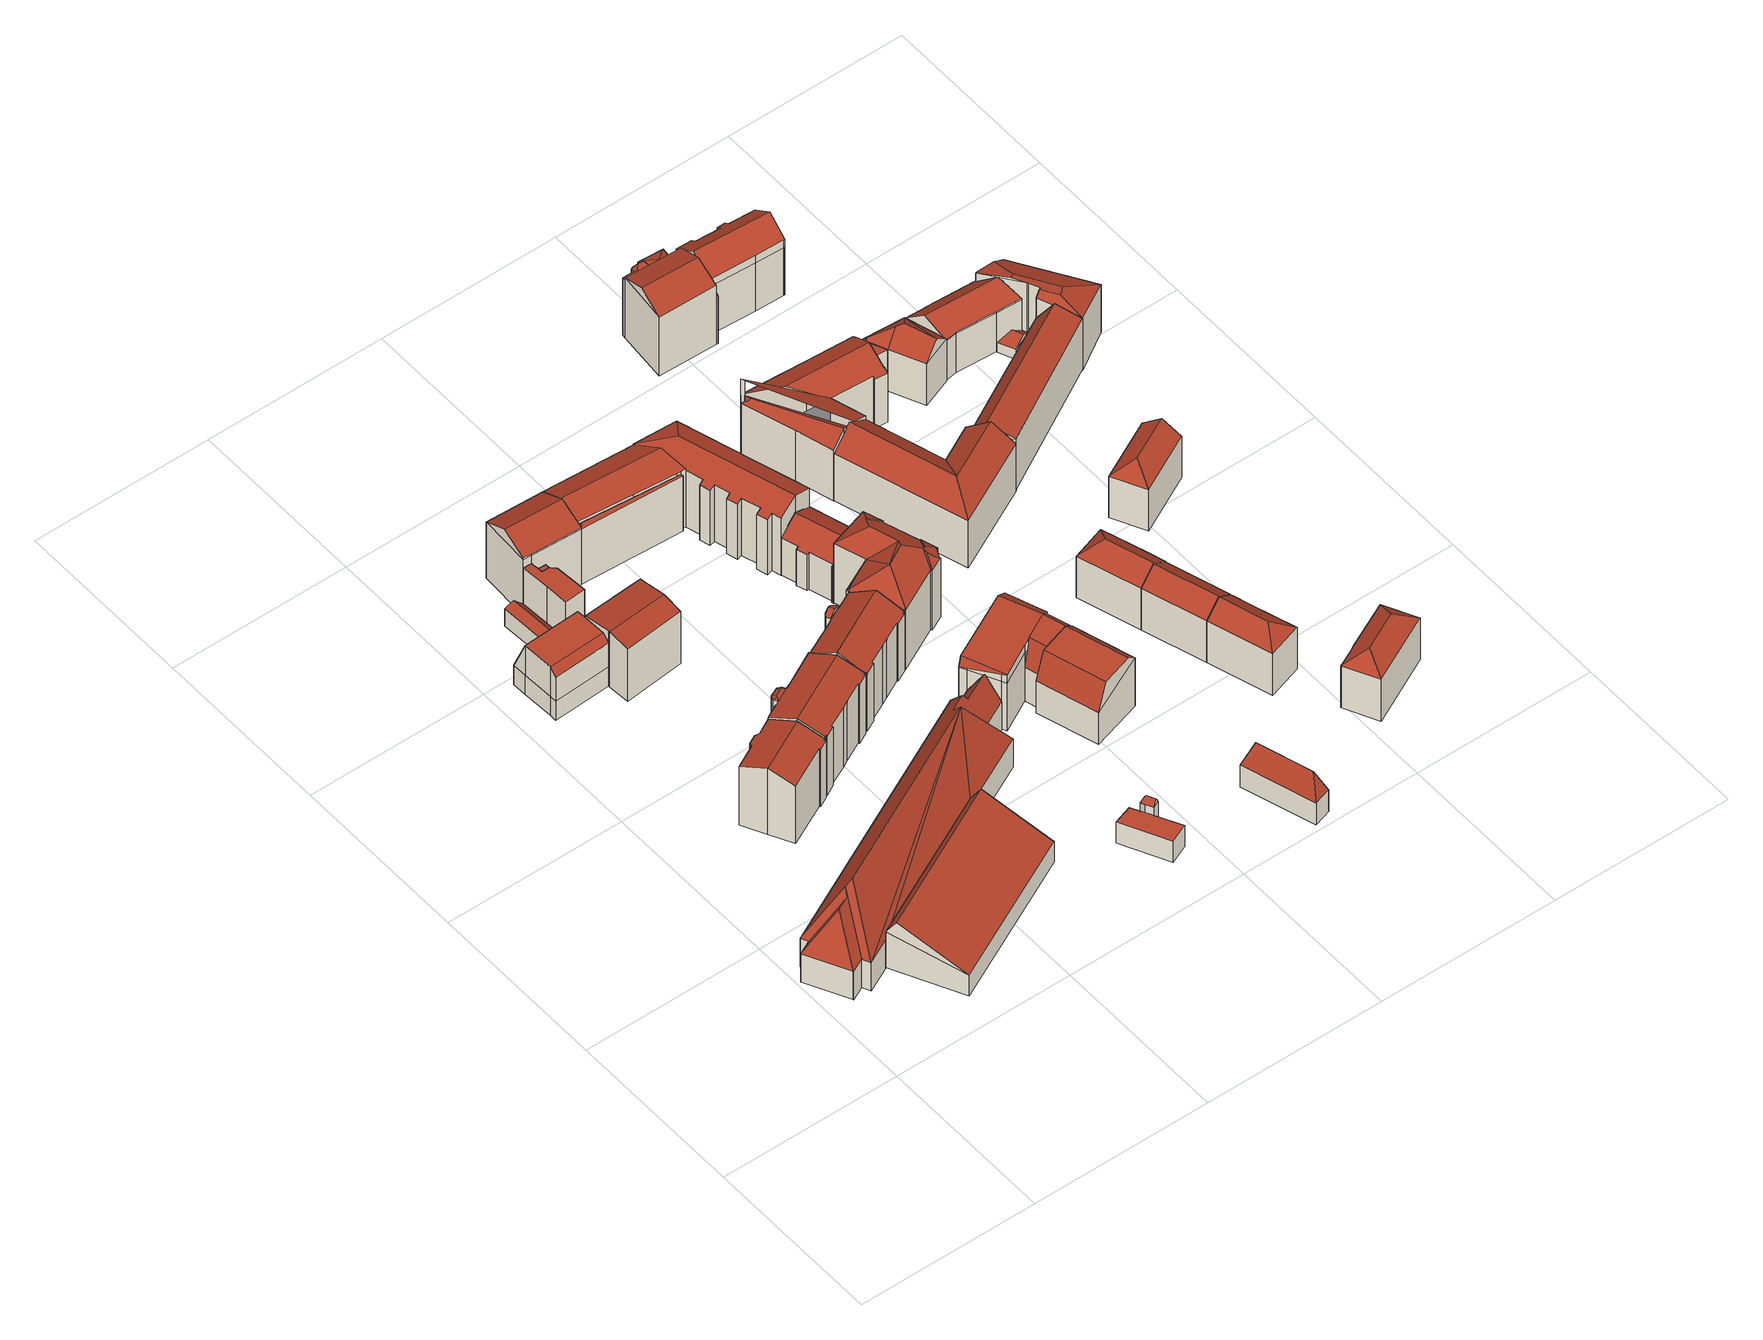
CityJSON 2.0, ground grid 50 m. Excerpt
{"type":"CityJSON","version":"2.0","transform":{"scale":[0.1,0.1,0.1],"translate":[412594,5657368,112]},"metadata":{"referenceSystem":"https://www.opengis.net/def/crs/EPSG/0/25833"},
"CityObjects":{
"building1":{"type":"Building","attributes":{"Dachtyp_tdc":"tdcGableRoof","Gemeindeschluessel":14612000,"Dachneigung":27.11,"QualitaetDacherkennung":4,"Geometrietyp2DReferenz":"3000","measuredHeight":16.04,"function":"31001_3211","roofType":"3100"},"geometry":[{"type":"Solid","lod":"2","boundaries":[[[[0,1,2,3]],[[1,4,5,2]],[[4,6,7,5]],[[6,0,3,7]],[[4,1,8]],[[0,6,9]],[[1,0,9,8]],[[6,4,8,9]],[[3,2,5,7]]]],"semantics":{"surfaces":[{"type":"WallSurface"},{"type":"RoofSurface"},{"type":"GroundSurface"}],"values":[[0,0,0,0,0,0,1,1,2]]}}]},
"building2":{"type":"Building","attributes":{"Dachtyp_tdc":"tdcGableRoof","Gemeindeschluessel":14612000,"Dachneigung":19.01,"QualitaetDacherkennung":84,"Geometrietyp2DReferenz":"3000","measuredHeight":21.85,"function":"31001_9998","roofType":"3100"},"geometry":[{"type":"Solid","lod":"2","boundaries":[[[[10,11,12,13]],[[11,14,15,12]],[[14,16,17,15]],[[16,18,19,17]],[[18,20,21,19]],[[20,22,23,21]],[[22,24,25,23]],[[24,26,27,25]],[[26,28,29,27]],[[28,30,31,29]],[[30,32,33,31]],[[32,34,35,33]],[[34,36,37,35]],[[36,10,13,37]],[[32,30,28,26,24,22,20,18]],[[18,16,14,11,10,36,34,32]],[[13,12,15,17,19,21,23,25,27,29,31,33,35,37]]]],"semantics":{"surfaces":[{"type":"WallSurface"},{"type":"RoofSurface"},{"type":"GroundSurface"}],"values":[[0,0,0,0,0,0,0,0,0,0,0,0,0,0,1,1,2]]}}]},
"building3":{"type":"Building","attributes":{"name":"Berufliches Schulzentrum Prof. Dr. Zeigner","Dachtyp_tdc":"tdcFreeFormRoof","Gemeindeschluessel":14612000,"Dachneigung":60.02,"QualitaetDacherkennung":3,"Geometrietyp2DReferenz":"3000","measuredHeight":24.69,"function":"31001_3021","roofType":"5000"},"geometry":[{"type":"Solid","lod":"2","boundaries":[[[[38,39,40,41]],[[39,42,43,40]],[[42,44,45,43]],[[44,46,47,45]],[[46,48,49,47]],[[48,50,51,49]],[[50,52,53,51]],[[52,54,55,53]],[[54,56,57,55]],[[56,58,59,57]],[[58,60,61,59]],[[60,62,63,61]],[[62,64,65,63]],[[64,66,67,65]],[[66,38,41,67]],[[68,69,64,62]],[[70,71,72,73,68,62,60]],[[74,70,60,58]],[[75,74,58,56]],[[76,75,56,54]],[[76,54,52]],[[70,74,75,76,52,50]],[[71,70,50,48]],[[48,72,71]],[[46,72,48]],[[44,72,46]],[[72,44,42]],[[73,72,42,39]],[[77,69,68,73,39,38]],[[69,77,66,64]],[[66,77,38]],[[41,40,43,45,47,49,51,53,55,57,59,61,63,65,67]]]],"semantics":{"surfaces":[{"type":"WallSurface"},{"type":"RoofSurface"},{"type":"GroundSurface"}],"values":[[0,0,0,0,0,0,0,0,0,0,0,0,0,0,0,1,1,1,1,1,1,1,1,1,1,1,1,1,1,1,0,2]]}}]},
"building4":{"type":"Building","attributes":{"Dachtyp_tdc":"tdcFreeFormRoof","Gemeindeschluessel":14612000,"Dachneigung":68.29,"QualitaetDacherkennung":57,"Geometrietyp2DReferenz":"3000","measuredHeight":16.29,"function":"31001_9998","roofType":"5000"},"geometry":[{"type":"Solid","lod":"2","boundaries":[[[[78,79,80,81]],[[79,82,83,80]],[[82,84,85,83]],[[84,86,87,85]],[[86,88,89,87]],[[88,90,91,89]],[[90,92,93,91]],[[92,94,95,93]],[[94,96,97,95]],[[96,78,81,97]],[[98,99,100,101]],[[102,88,86,103,104]],[[100,105,102,104,101]],[[90,88,102]],[[79,78,98,101]],[[84,82,104,103]],[[82,79,101,104]],[[84,103,86]],[[92,90,102,105]],[[96,94,100,99]],[[94,92,105,100]],[[78,96,99,98]],[[81,80,83,85,87,89,91,93,95,97]]]],"semantics":{"surfaces":[{"type":"WallSurface"},{"type":"RoofSurface"},{"type":"GroundSurface"}],"values":[[0,0,0,0,0,0,0,0,0,0,1,1,1,0,0,0,0,0,0,0,0,0,2]]}}]},
"building5":{"type":"Building","attributes":{"Dachtyp_tdc":"tdcFreeFormRoof","Gemeindeschluessel":14612000,"Dachneigung":47.39,"QualitaetDacherkennung":13,"Geometrietyp2DReferenz":"3000","measuredHeight":6.85,"function":"31001_9998","roofType":"5000"},"geometry":[{"type":"Solid","lod":"2","boundaries":[[[[106,107,108,109]],[[107,110,111,108]],[[110,112,89,111]],[[112,113,87,89]],[[113,106,109,87]],[[113,114,115,106]],[[112,110,107,115,114]],[[107,106,115]],[[113,112,114]],[[109,108,111,89,87]]]],"semantics":{"surfaces":[{"type":"WallSurface"},{"type":"RoofSurface"},{"type":"GroundSurface"}],"values":[[0,0,0,0,0,1,1,0,0,2]]}}]},
"building6":{"type":"Building","attributes":{"Dachtyp_tdc":"tdcPolyFlatRoof","Gemeindeschluessel":14612000,"Dachneigung":0,"QualitaetDacherkennung":60,"Geometrietyp2DReferenz":"3000","measuredHeight":15.99,"function":"31001_9998","roofType":"1000"},"geometry":[{"type":"Solid","lod":"2","boundaries":[[[[116,117,118,119]],[[117,120,121,118]],[[120,122,123,121]],[[122,124,125,123]],[[124,126,127,125]],[[126,128,129,127]],[[128,130,131,129]],[[130,132,133,131]],[[132,134,135,133]],[[134,116,119,135]],[[134,132,130,128,126,124,122,120,117,116]],[[119,118,121,123,125,127,129,131,133,135]]]],"semantics":{"surfaces":[{"type":"WallSurface"},{"type":"RoofSurface"},{"type":"GroundSurface"}],"values":[[0,0,0,0,0,0,0,0,0,0,1,2]]}}]},
"building7":{"type":"Building","attributes":{"Dachtyp_tdc":"tdcGableRoof","Gemeindeschluessel":14612000,"Dachneigung":10.41,"QualitaetDacherkennung":64,"Geometrietyp2DReferenz":"3000","measuredHeight":18.32,"function":"31001_9998","roofType":"3100"},"geometry":[{"type":"Solid","lod":"2","boundaries":[[[[136,137,138,139]],[[137,140,141,138]],[[140,142,143,141]],[[142,144,145,143]],[[144,146,97,145]],[[146,147,93,97]],[[147,136,139,93]],[[144,142,140,137]],[[137,136,147,146,144]],[[139,138,141,143,145,97,93]]]],"semantics":{"surfaces":[{"type":"WallSurface"},{"type":"RoofSurface"},{"type":"GroundSurface"}],"values":[[0,0,0,0,0,0,0,1,1,2]]}}]},
"building8":{"type":"Building","attributes":{"Gemeindeschluessel":14612000,"Geometrietyp2DReferenz":"3000","function":"31001_9998","roofType":"9999"},"children":["building8-1","building8-2"]},
"building8-1":{"type":"BuildingPart","attributes":{"Dachtyp_tdc":"tdcGableRoof","Dachneigung":22.39,"QualitaetDacherkennung":63,"Geometrietyp2DReferenz":"3000","measuredHeight":22.45,"roofType":"3100"},"parents":["building8"],"geometry":[{"type":"MultiSurface","lod":"2","boundaries":[[[148,149,150,151]],[[149,152,153,150]],[[152,154,155,153]],[[154,156,157,155]],[[156,158,159,157]],[[158,160,161,159]],[[160,162,163,161]],[[162,164,165,163]],[[164,166,167,165]],[[166,168,169,167]],[[168,170,171,169]],[[170,172,173,171]],[[172,174,175,173]],[[174,176,177,175]],[[176,178,179,177]],[[178,180,181,179]],[[180,182,183,181]],[[182,184,185,183]],[[184,186,187,188,185]],[[182,180,178,176,174,172,170,168,166,164,162,160,158,156]],[[156,154,152,149,148,189,186,184,182]],[[190,191,150,153,155,157,159,161,163,165,167,169,171,173,175,177,179,181,183,185,188]]],"semantics":{"surfaces":[{"type":"WallSurface"},{"type":"RoofSurface"},{"type":"GroundSurface"}],"values":[0,0,0,0,0,0,0,0,0,0,0,0,0,0,0,0,0,0,0,1,1,2]}}]},
"building8-2":{"type":"BuildingPart","attributes":{"Dachtyp_tdc":"tdcFreeFormRoof","Dachneigung":18.65,"QualitaetDacherkennung":32,"Geometrietyp2DReferenz":"3000","measuredHeight":20.18,"roofType":"5000"},"parents":["building8"],"geometry":[{"type":"MultiSurface","lod":"2","boundaries":[[[187,192,193,188]],[[192,194,195,193]],[[194,196,197,195]],[[196,198,199,197]],[[198,200,201,199]],[[200,151,150,201]],[[151,200,202]],[[200,198,203,202]],[[198,196,204,203]],[[196,194,205,204]],[[194,192,187,206,207,205]],[[207,151,202,203,204,205]],[[188,193,195,197,199,201,150,191,190]]],"semantics":{"surfaces":[{"type":"WallSurface"},{"type":"RoofSurface"},{"type":"GroundSurface"}],"values":[0,0,0,0,0,0,1,1,1,1,1,1,2]}}]},
"building9":{"type":"Building","attributes":{"Dachtyp_tdc":"tdcPolyFlatRoof","Gemeindeschluessel":14612000,"Dachneigung":0,"QualitaetDacherkennung":38,"Geometrietyp2DReferenz":"3000","measuredHeight":15.76,"function":"31001_9998","roofType":"1000"},"geometry":[{"type":"Solid","lod":"2","boundaries":[[[[208,209,210,211]],[[209,212,213,210]],[[212,214,215,213]],[[214,216,217,215]],[[216,208,211,217]],[[216,214,212,209,208]],[[211,210,213,215,217]]]],"semantics":{"surfaces":[{"type":"WallSurface"},{"type":"RoofSurface"},{"type":"GroundSurface"}],"values":[[0,0,0,0,0,1,2]]}}]},
"building10":{"type":"Building","attributes":{"Dachtyp_tdc":"tdcFreeFormRoof","Gemeindeschluessel":14612000,"Dachneigung":28.47,"QualitaetDacherkennung":63,"Geometrietyp2DReferenz":"3000","measuredHeight":22.41,"function":"31001_9998","roofType":"5000"},"geometry":[{"type":"Solid","lod":"2","boundaries":[[[[218,219,220,221]],[[219,222,223,220]],[[222,224,225,223]],[[224,226,227,225]],[[226,228,229,227]],[[228,230,231,229]],[[230,232,233,231]],[[232,218,221,233]],[[224,234,235,228,226]],[[236,237,238,235,234,239,240]],[[218,236,240,219]],[[222,239,234,224]],[[230,238,237,232]],[[228,235,238,230]],[[232,237,236,218]],[[221,220,223,225,227,229,231,233]],[[219,240,239,222]]]],"semantics":{"surfaces":[{"type":"WallSurface"},{"type":"RoofSurface"},{"type":"GroundSurface"}],"values":[[0,0,0,0,0,0,0,0,1,1,0,0,0,0,0,2,0]]}}]},
"building11":{"type":"Building","attributes":{"Gemeindeschluessel":14612000,"Geometrietyp2DReferenz":"3000","function":"31001_9998","roofType":"9999"},"children":["building11-1","building11-2"]},
"building11-1":{"type":"BuildingPart","attributes":{"Dachtyp_tdc":"tdcFreeFormRoof","Dachneigung":61.72,"QualitaetDacherkennung":9,"Geometrietyp2DReferenz":"3000","measuredHeight":11.62,"roofType":"5000"},"parents":["building11"],"geometry":[{"type":"MultiSurface","lod":"2","boundaries":[[[241,242,243,244,245]],[[242,246,247,243]],[[246,248,249,250,247]],[[251,248,246]],[[252,251,246,242]],[[252,242,241]],[[251,252,241,248]],[[244,243,247,250]]],"semantics":{"surfaces":[{"type":"WallSurface"},{"type":"RoofSurface"},{"type":"GroundSurface"}],"values":[0,0,0,0,1,1,1,2]}}]},
"building11-2":{"type":"BuildingPart","attributes":{"Dachtyp_tdc":"tdcPolyFlatRoof","Dachneigung":0,"QualitaetDacherkennung":73,"Geometrietyp2DReferenz":"3000","measuredHeight":7,"roofType":"1000"},"parents":["building11"],"geometry":[{"type":"MultiSurface","lod":"2","boundaries":[[[249,253,254,250]],[[253,255,256,254]],[[255,257,258,256]],[[257,259,260,258]],[[259,245,244,260]],[[245,259,257,255,253,249]],[[250,254,256,258,260,244]]],"semantics":{"surfaces":[{"type":"WallSurface"},{"type":"RoofSurface"},{"type":"GroundSurface"}],"values":[0,0,0,0,0,1,2]}}]},
"building12":{"type":"Building","attributes":{"Gemeindeschluessel":14612000,"Geometrietyp2DReferenz":"3000","function":"31001_9998","roofType":"9999"},"children":["building12-1","building12-2"]},
"building12-1":{"type":"BuildingPart","attributes":{"Dachtyp_tdc":"tdcGableRoof","Dachneigung":29.93,"QualitaetDacherkennung":73,"Geometrietyp2DReferenz":"3000","measuredHeight":23.21,"roofType":"3100"},"parents":["building12"],"geometry":[{"type":"MultiSurface","lod":"2","boundaries":[[[261,262,263,264]],[[262,265,266,263]],[[265,267,268,266]],[[267,269,270,268]],[[269,271,272,270]],[[271,273,274,272]],[[273,275,276,274]],[[275,277,278,276]],[[277,279,280,278]],[[279,281,282,280]],[[281,283,284,282]],[[283,285,286,284]],[[285,287,288,286]],[[289,290,291,292]],[[290,293,294,291]],[[293,295,296,294]],[[295,297,298,296]],[[297,299,300,298]],[[299,261,264,300]],[[295,293,290,289,287,285,283,281]],[[281,279,277,275,273,271,269,267,265,262,261,299,297,295]],[[264,263,266,268,270,272,274,276,278,280,282,284,286,288,292,291,294,296,298,300]]],"semantics":{"surfaces":[{"type":"WallSurface"},{"type":"RoofSurface"},{"type":"GroundSurface"}],"values":[0,0,0,0,0,0,0,0,0,0,0,0,0,0,0,0,0,0,0,1,1,2]}}]},
"building12-2":{"type":"BuildingPart","attributes":{"Dachtyp_tdc":"tdcFreeFormRoof","Dachneigung":23.38,"QualitaetDacherkennung":21,"Geometrietyp2DReferenz":"3000","measuredHeight":20.61,"roofType":"5000"},"parents":["building12"],"geometry":[{"type":"MultiSurface","lod":"2","boundaries":[[[301,302,303,288,287]],[[302,304,305,303]],[[304,306,307,305]],[[306,308,309,307]],[[308,310,289,292,309]],[[301,311,312,304,302]],[[310,308,306,312,311]],[[306,304,312]],[[301,310,311]],[[288,303,305,307,309,292]]],"semantics":{"surfaces":[{"type":"WallSurface"},{"type":"RoofSurface"},{"type":"GroundSurface"}],"values":[0,0,0,0,0,1,1,0,0,2]}}]},
"building13":{"type":"Building","attributes":{"Gemeindeschluessel":14612000,"Geometrietyp2DReferenz":"3000","function":"31001_9998","roofType":"9999"},"children":["building13-1","building13-2","building13-3"]},
"building13-1":{"type":"BuildingPart","attributes":{"Dachtyp_tdc":"tdcFreeFormRoof","Dachneigung":57.38,"QualitaetDacherkennung":17,"Geometrietyp2DReferenz":"3000","measuredHeight":19.48,"roofType":"5000"},"parents":["building13"],"geometry":[{"type":"MultiSurface","lod":"2","boundaries":[[[313,314,315,316]],[[317,318,319,320]],[[318,313,316,319]],[[314,313,321]],[[313,318,322,321]],[[318,317,322]],[[317,314,321,322]],[[316,315,320,319]]],"semantics":{"surfaces":[{"type":"WallSurface"},{"type":"RoofSurface"},{"type":"GroundSurface"}],"values":[0,0,0,1,1,1,1,2]}}]},
"building13-2":{"type":"BuildingPart","attributes":{"Dachtyp_tdc":"tdcGableRoof","Dachneigung":26.88,"QualitaetDacherkennung":73,"Geometrietyp2DReferenz":"3000","measuredHeight":22.1,"roofType":"3100"},"parents":["building13"],"geometry":[{"type":"MultiSurface","lod":"2","boundaries":[[[323,324,317,320,325,326]],[[327,328,329,315,314]],[[328,330,331,329]],[[330,332,333,331]],[[332,334,335,333]],[[330,328,327,324,323,336]],[[336,337,334,332,330]],[[338,325,320,315,329,331,333,335]]],"semantics":{"surfaces":[{"type":"WallSurface"},{"type":"RoofSurface"},{"type":"GroundSurface"}],"values":[0,0,0,0,0,1,1,2]}}]},
"building13-3":{"type":"BuildingPart","attributes":{"Dachtyp_tdc":"tdcHipAndGableRoof","Dachneigung":24.67,"QualitaetDacherkennung":69,"Geometrietyp2DReferenz":"3000","measuredHeight":21.46,"roofType":"5000"},"parents":["building13"],"geometry":[{"type":"MultiSurface","lod":"2","boundaries":[[[339,340,341,342]],[[340,343,344,341]],[[343,345,346,344]],[[345,347,348,346]],[[347,349,350,348]],[[349,351,352,350]],[[351,353,354,352]],[[353,355,356,354]],[[355,357,358,356]],[[357,359,360,358]],[[359,361,362,360]],[[361,363,364,362]],[[363,326,325,364]],[[365,366,367,335,334]],[[366,368,369,367]],[[368,370,371,369]],[[370,339,342,371]],[[366,365,372]],[[365,337,373,326,363,361,359,357,355,353,351,349,347,345,343,340,339,370,372]],[[370,368,366,372]],[[342,341,344,346,348,350,352,354,356,358,360,362,364,325,338,335,367,369,371]]],"semantics":{"surfaces":[{"type":"WallSurface"},{"type":"RoofSurface"},{"type":"GroundSurface"}],"values":[0,0,0,0,0,0,0,0,0,0,0,0,0,0,0,0,0,1,1,1,2]}}]},
"building14":{"type":"Building","attributes":{"Gemeindeschluessel":14612000,"Geometrietyp2DReferenz":"3000","function":"31001_9998","roofType":"9999"},"children":["building14-1","building14-2"]},
"building14-1":{"type":"BuildingPart","attributes":{"Dachtyp_tdc":"tdcCutGableRoof","Dachneigung":0.144,"QualitaetDacherkennung":48,"Geometrietyp2DReferenz":"3000","measuredHeight":18.37,"roofType":"9999"},"parents":["building14"],"geometry":[{"type":"MultiSurface","lod":"2","boundaries":[[[374,375,376,377,378]],[[375,379,380,376]],[[379,381,382,380]],[[375,374,383,384]],[[379,375,384,385]],[[381,379,385,386,387]],[[385,384,383,388,386]],[[377,376,380,382]]],"semantics":{"surfaces":[{"type":"WallSurface"},{"type":"RoofSurface"},{"type":"GroundSurface"}],"values":[0,0,0,1,0,1,1,2]}}]},
"building14-2":{"type":"BuildingPart","attributes":{"Dachtyp_tdc":"tdcCutGableRoof","Dachneigung":0.232,"QualitaetDacherkennung":47,"Geometrietyp2DReferenz":"3000","measuredHeight":18.45,"roofType":"9999"},"parents":["building14"],"geometry":[{"type":"MultiSurface","lod":"2","boundaries":[[[389,390,391,382,381]],[[390,392,393,391]],[[392,394,395,393]],[[396,388,383,397,398,399,400]],[[389,396,400,401,390]],[[390,401,402,392]],[[392,402,403,394]],[[394,403,404]],[[405,406,374,378]],[[404,399,398,405]],[[377,382,391,393,395,407,408]],[[394,404,407,395]],[[404,405,408,407]],[[405,378,377,408]],[[405,398,397,406]],[[400,399,404,403,402,401]]],"semantics":{"surfaces":[{"type":"WallSurface"},{"type":"RoofSurface"},{"type":"GroundSurface"}],"values":[0,0,0,1,0,0,0,0,0,0,2,0,0,0,1,1]}}]},
"building15":{"type":"Building","attributes":{"Dachtyp_tdc":"tdcFreeFormRoof","Gemeindeschluessel":14612000,"Dachneigung":34.06,"QualitaetDacherkennung":14,"Geometrietyp2DReferenz":"3000","measuredHeight":24.51,"function":"31001_9998","roofType":"5000"},"geometry":[{"type":"Solid","lod":"2","boundaries":[[[[409,410,411,412]],[[410,413,414,411]],[[413,415,416,414]],[[415,417,418,416]],[[417,419,420,418]],[[419,421,422,420]],[[421,423,424,422]],[[423,425,426,424]],[[425,427,428,426]],[[427,429,430,428]],[[429,431,432,430]],[[431,433,434,432]],[[433,435,436,434]],[[435,437,298,436]],[[437,438,294,298]],[[438,439,440,294]],[[439,441,442,440]],[[441,409,412,442]],[[443,444,445]],[[409,444,443]],[[409,446,444]],[[441,446,409]],[[446,441,439]],[[446,439,438]],[[447,444,446,438,437]],[[447,437,435]],[[448,449,445,444,447,435,433]],[[450,448,433,431]],[[451,450,431,429]],[[451,429,427]],[[452,453,454,449,448,450,451,427,425]],[[452,425,423]],[[453,452,423,421]],[[454,453,421,419]],[[455,456,443,445,449,454,419,417]],[[457,455,417,415]],[[457,415,413]],[[456,455,457,413,410]],[[443,456,410,409]],[[412,411,414,416,418,420,422,424,426,428,430,432,434,436,298,294,440,442]]]],"semantics":{"surfaces":[{"type":"WallSurface"},{"type":"RoofSurface"},{"type":"GroundSurface"}],"values":[[0,0,0,0,0,0,0,0,0,0,0,0,0,0,0,0,0,0,1,1,1,1,1,1,1,1,1,1,1,1,1,1,1,1,1,1,1,1,1,2]]}}]},
"building16":{"type":"Building","attributes":{"Dachtyp_tdc":"tdcCutGableRoof","Gemeindeschluessel":14612000,"Dachneigung":0.566,"QualitaetDacherkennung":51,"Geometrietyp2DReferenz":"3000","measuredHeight":18.37,"function":"31001_9998","roofType":"9999"},"geometry":[{"type":"Solid","lod":"2","boundaries":[[[[458,459,460,461]],[[459,462,463,460]],[[462,464,465,463]],[[464,458,461,465]],[[459,458,466,467]],[[462,459,467,468]],[[464,462,468,469]],[[458,464,469,466]],[[468,467,466,469]],[[461,460,463,465]]]],"semantics":{"surfaces":[{"type":"WallSurface"},{"type":"RoofSurface"},{"type":"GroundSurface"}],"values":[[0,0,0,0,1,0,1,0,1,2]]}}]},
"building17":{"type":"Building","attributes":{"Dachtyp_tdc":"tdcGableRoof","Gemeindeschluessel":14612000,"Dachneigung":31.63,"QualitaetDacherkennung":54,"Geometrietyp2DReferenz":"3000","measuredHeight":15.77,"function":"31001_9998","roofType":"3100"},"geometry":[{"type":"Solid","lod":"2","boundaries":[[[[470,471,472,473]],[[471,474,475,472]],[[474,476,477,475]],[[476,478,479,477]],[[478,480,481,479]],[[480,482,483,481]],[[482,484,483]],[[484,485,486,483]],[[485,487,488,486]],[[487,489,490,488]],[[489,491,492,490]],[[491,493,494,492]],[[493,495,496,494]],[[495,470,473,496]],[[491,489,487,485]],[[485,484,482,480,478,476,474,471,470,495,493,491]],[[473,472,475,477,479,481,483,486,488,490,492,494,496]]]],"semantics":{"surfaces":[{"type":"WallSurface"},{"type":"RoofSurface"},{"type":"GroundSurface"}],"values":[[0,0,0,0,0,0,0,0,0,0,0,0,0,0,1,1,2]]}}]},
"building18":{"type":"Building","attributes":{"Dachtyp_tdc":"tdcFreeFormRoof","Gemeindeschluessel":14612000,"Dachneigung":69.85,"QualitaetDacherkennung":6,"Geometrietyp2DReferenz":"3000","measuredHeight":14.12,"function":"31001_2463","roofType":"5000"},"geometry":[{"type":"Solid","lod":"2","boundaries":[[[[497,498,499,500]],[[498,501,502,499]],[[501,503,504,502]],[[503,497,500,504]],[[505,506,503,501]],[[505,501,498]],[[506,505,498,497]],[[506,497,503]],[[500,499,502,504]]]],"semantics":{"surfaces":[{"type":"WallSurface"},{"type":"RoofSurface"},{"type":"GroundSurface"}],"values":[[0,0,0,0,1,1,1,1,2]]}}]},
"building19":{"type":"Building","attributes":{"Dachtyp_tdc":"tdcHipAndGableRoof","Gemeindeschluessel":14612000,"Dachneigung":37.8,"QualitaetDacherkennung":72,"Geometrietyp2DReferenz":"3000","measuredHeight":17.63,"function":"31001_9998","roofType":"5000"},"geometry":[{"type":"Solid","lod":"2","boundaries":[[[[507,508,509,510]],[[508,511,512,509]],[[511,513,514,512]],[[513,515,516,514]],[[515,517,518,516]],[[517,507,510,518]],[[513,511,519]],[[511,508,507,519]],[[507,517,515,513,519]],[[510,509,512,514,516,518]]]],"semantics":{"surfaces":[{"type":"WallSurface"},{"type":"RoofSurface"},{"type":"GroundSurface"}],"values":[[0,0,0,0,0,0,1,1,1,2]]}}]},
"building20":{"type":"Building","attributes":{"Dachtyp_tdc":"tdcFreeFormRoof","Gemeindeschluessel":14612000,"Dachneigung":37.3,"QualitaetDacherkennung":81,"Geometrietyp2DReferenz":"3000","measuredHeight":17.62,"function":"31001_9998","roofType":"5000"},"geometry":[{"type":"Solid","lod":"2","boundaries":[[[[520,521,509,522]],[[521,523,518,509]],[[523,524,525,518]],[[524,526,527,525]],[[526,528,529,527]],[[528,530,531,529]],[[530,520,522,531]],[[520,532,533,521]],[[532,530,528,526,524,523,533]],[[520,530,532]],[[523,521,533]],[[522,509,518,525,527,529,531]]]],"semantics":{"surfaces":[{"type":"WallSurface"},{"type":"RoofSurface"},{"type":"GroundSurface"}],"values":[[0,0,0,0,0,0,0,1,1,0,0,2]]}}]},
"building21":{"type":"Building","attributes":{"Dachtyp_tdc":"tdcHipAndGableRoof","Gemeindeschluessel":14612000,"Dachneigung":37.69,"QualitaetDacherkennung":84,"Geometrietyp2DReferenz":"3000","measuredHeight":17.61,"function":"31001_9998","roofType":"5000"},"geometry":[{"type":"Solid","lod":"2","boundaries":[[[[534,535,536,531]],[[535,537,538,536]],[[537,539,540,538]],[[539,541,542,540]],[[541,520,522,542]],[[520,543,544,522]],[[543,534,531,544]],[[541,539,545]],[[539,537,535,534,543,545]],[[543,520,541,545]],[[531,536,538,540,542,522,544]]]],"semantics":{"surfaces":[{"type":"WallSurface"},{"type":"RoofSurface"},{"type":"GroundSurface"}],"values":[[0,0,0,0,0,0,0,1,1,1,2]]}}]},
"building22":{"type":"Building","attributes":{"Dachtyp_tdc":"tdcFreeFormRoof","Gemeindeschluessel":14612000,"Dachneigung":36.73,"QualitaetDacherkennung":12,"Geometrietyp2DReferenz":"3000","measuredHeight":20.33,"function":"31001_9998","roofType":"5000"},"geometry":[{"type":"Solid","lod":"2","boundaries":[[[[546,547,548,549]],[[547,550,551,548]],[[550,552,553,551]],[[552,554,555,553]],[[554,556,557,555]],[[556,546,549,557]],[[558,559,556,554]],[[560,561,558,554,552]],[[560,552,550]],[[561,560,550,547]],[[559,558,561,547,546]],[[559,546,556]],[[549,548,551,553,555,557]]]],"semantics":{"surfaces":[{"type":"WallSurface"},{"type":"RoofSurface"},{"type":"GroundSurface"}],"values":[[0,0,0,0,0,0,1,1,0,1,1,0,2]]}}]},
"building23":{"type":"Building","attributes":{"Gemeindeschluessel":14612000,"Geometrietyp2DReferenz":"3000","function":"31001_9998","roofType":"9999"},"children":["building23-1","building23-2","building23-3","building23-4"]},
"building23-1":{"type":"BuildingPart","attributes":{"Dachtyp_tdc":"tdcFreeFormRoof","Dachneigung":42.04,"QualitaetDacherkennung":8,"Geometrietyp2DReferenz":"3000","measuredHeight":18.16,"roofType":"5000"},"parents":["building23"],"geometry":[{"type":"MultiSurface","lod":"2","boundaries":[[[562,563,564,565]],[[563,566,567,564]],[[568,569,570,571]],[[569,572,573,570]],[[566,563,574,575]],[[563,562,574]],[[562,576,572,569,575,574]],[[569,568,566,575]],[[573,577,565,564,567,571,570]],[[572,576,577,573]],[[576,562,565,577]]],"semantics":{"surfaces":[{"type":"WallSurface"},{"type":"RoofSurface"},{"type":"GroundSurface"}],"values":[0,0,0,0,1,1,1,1,2,0,0]}}]},
"building23-2":{"type":"BuildingPart","attributes":{"Dachtyp_tdc":"tdcPolyFlatRoof","Dachneigung":25.9,"QualitaetDacherkennung":63,"Geometrietyp2DReferenz":"3000","measuredHeight":21.92,"roofType":"2100"},"parents":["building23"],"geometry":[{"type":"MultiSurface","lod":"2","boundaries":[[[578,579,568,571,580]],[[581,582,583,584,567,566]],[[585,578,580,586,587]],[[585,588,589,590,582,581,579,578]],[[580,571,567,584,591,586]]],"semantics":{"surfaces":[{"type":"WallSurface"},{"type":"RoofSurface"},{"type":"GroundSurface"}],"values":[0,0,0,1,2]}}]},
"building23-3":{"type":"BuildingPart","attributes":{"Dachtyp_tdc":"tdcGableRoof","Dachneigung":28.87,"QualitaetDacherkennung":70,"Geometrietyp2DReferenz":"3000","measuredHeight":20.09,"roofType":"3100"},"parents":["building23"],"geometry":[{"type":"MultiSurface","lod":"2","boundaries":[[[592,593,594,595]],[[593,596,597,598,594]],[[599,600,601]],[[599,602,603,600]],[[602,604,605,603]],[[604,606,607,605]],[[606,608,609,607]],[[608,610,611,609]],[[610,612,613,611]],[[612,587,586,613]],[[583,614,615,584]],[[614,592,595,615]],[[616,588,587,612,610,608,606,604,602]],[[602,599,596,593,592,614,583,590,616]],[[595,594,598,600,603,605,607,609,611,613,586,591,584,615]]],"semantics":{"surfaces":[{"type":"WallSurface"},{"type":"RoofSurface"},{"type":"GroundSurface"}],"values":[0,0,0,0,0,0,0,0,0,0,0,0,1,1,2]}}]},
"building23-4":{"type":"BuildingPart","attributes":{"Dachtyp_tdc":"tdcPolyFlatRoof","Dachneigung":0,"QualitaetDacherkennung":38,"Geometrietyp2DReferenz":"3000","measuredHeight":13.91,"roofType":"1000"},"parents":["building23"],"geometry":[{"type":"MultiSurface","lod":"2","boundaries":[[[617,618,619,620]],[[618,621,622,619]],[[621,623,624,622]],[[623,601,600,624]],[[597,617,620,598]],[[597,601,623,621,618,617]],[[620,619,622,624,600,598]]],"semantics":{"surfaces":[{"type":"WallSurface"},{"type":"RoofSurface"},{"type":"GroundSurface"}],"values":[0,0,0,0,0,1,2]}}]},
"building24":{"type":"Building","attributes":{"Gemeindeschluessel":14612000,"Geometrietyp2DReferenz":"3000","function":"31001_9998","roofType":"9999"},"children":["building24-1","building24-2","building24-3"]},
"building24-1":{"type":"BuildingPart","attributes":{"Dachtyp_tdc":"tdcGableRoof","Dachneigung":22.69,"QualitaetDacherkennung":75,"Geometrietyp2DReferenz":"3000","measuredHeight":22.61,"roofType":"3100"},"parents":["building24"],"geometry":[{"type":"MultiSurface","lod":"2","boundaries":[[[625,626,627,628]],[[626,629,630,631,627]],[[632,625,628,633,634]],[[629,626,635]],[[625,632,636]],[[626,625,636,635]],[[632,629,635,636]],[[628,627,631,637,638,633]]],"semantics":{"surfaces":[{"type":"WallSurface"},{"type":"RoofSurface"},{"type":"GroundSurface"}],"values":[0,0,0,0,0,1,1,2]}}]},
"building24-2":{"type":"BuildingPart","attributes":{"Dachtyp_tdc":"tdcFreeFormRoof","Dachneigung":54.16,"QualitaetDacherkennung":13,"Geometrietyp2DReferenz":"3000","measuredHeight":20.73,"roofType":"5000"},"parents":["building24"],"geometry":[{"type":"MultiSurface","lod":"2","boundaries":[[[630,639,640,631]],[[639,641,642,640]],[[641,643,644,642]],[[643,645,646,644]],[[645,647,648,646]],[[647,649,650,648]],[[649,651,637,650]],[[652,649,647]],[[653,654,655,652,647,645]],[[653,645,643]],[[656,654,653,643,641]],[[657,656,641,639]],[[657,639,630]],[[655,654,656,657,630,651]],[[652,655,651,649]],[[637,631,640,642,644,646,648,650]]],"semantics":{"surfaces":[{"type":"WallSurface"},{"type":"RoofSurface"},{"type":"GroundSurface"}],"values":[0,0,0,0,0,0,0,1,1,1,1,1,1,1,1,2]}}]},
"building24-3":{"type":"BuildingPart","attributes":{"Dachtyp_tdc":"tdcFreeFormRoof","Dachneigung":21.74,"QualitaetDacherkennung":14,"Geometrietyp2DReferenz":"3000","measuredHeight":14.18,"roofType":"5000"},"parents":["building24"],"geometry":[{"type":"MultiSurface","lod":"2","boundaries":[[[658,659,660,661]],[[659,662,663,660]],[[662,664,665,663]],[[664,666,667,665]],[[666,668,669,667]],[[668,670,671,669]],[[670,672,673,671]],[[672,674,675,673]],[[674,634,633,675]],[[676,677,678,638]],[[677,658,661,678]],[[634,674,672,670,679,680]],[[670,668,666,679]],[[666,664,662,659,658,681,680,679]],[[658,677,682,681]],[[677,676,682]],[[676,634,680,681,682]],[[661,660,663,665,667,669,671,673,675,633,638,678]]],"semantics":{"surfaces":[{"type":"WallSurface"},{"type":"RoofSurface"},{"type":"GroundSurface"}],"values":[0,0,0,0,0,0,0,0,0,0,0,1,1,1,1,1,1,2]}}]},
"building25":{"type":"Building","attributes":{"Dachtyp_tdc":"tdcFreeFormRoof","Gemeindeschluessel":14612000,"Dachneigung":37.31,"QualitaetDacherkennung":84,"Geometrietyp2DReferenz":"3000","measuredHeight":17.59,"function":"31001_9998","roofType":"5000"},"geometry":[{"type":"Solid","lod":"2","boundaries":[[[[683,684,685,686]],[[684,687,688,685]],[[687,689,690,688]],[[689,691,692,690]],[[691,693,694,692]],[[693,695,696,694]],[[695,683,686,696]],[[695,697,683]],[[693,691,698]],[[693,698,697,695]],[[698,691,689,687,684,683,697]],[[686,685,688,690,692,694,696]]]],"semantics":{"surfaces":[{"type":"WallSurface"},{"type":"RoofSurface"},{"type":"GroundSurface"}],"values":[[0,0,0,0,0,0,0,1,1,1,1,2]]}}]},
"building26":{"type":"Building","attributes":{"Dachtyp_tdc":"tdcFreeFormRoof","Gemeindeschluessel":14612000,"Dachneigung":36.44,"QualitaetDacherkennung":68,"Geometrietyp2DReferenz":"3000","measuredHeight":22.67,"function":"31001_9998","roofType":"5000"},"geometry":[{"type":"Solid","lod":"2","boundaries":[[[[699,700,701,702]],[[700,703,704,701]],[[703,705,706,704]],[[705,707,708,706]],[[707,709,710,708]],[[709,711,712,710]],[[711,713,714,712]],[[713,715,716,714]],[[715,717,718,716]],[[717,719,628,718]],[[719,720,675,628]],[[720,721,722,675]],[[721,723,724,722]],[[723,699,702,724]],[[725,726,727,728,729,730,731,732,733,734]],[[735,725,734,719,717,736,737,738]],[[709,735,738,711]],[[711,738,737,713]],[[713,737,736,715]],[[715,736,717]],[[707,726,725,735,709]],[[720,733,732,721]],[[719,734,733,720]],[[721,732,731,723]],[[723,731,730,699]],[[699,730,729,700]],[[700,729,728,703]],[[703,728,727,705]],[[705,727,726,707]],[[702,701,704,706,708,710,712,714,716,718,628,675,722,724]]]],"semantics":{"surfaces":[{"type":"WallSurface"},{"type":"RoofSurface"},{"type":"GroundSurface"}],"values":[[0,0,0,0,0,0,0,0,0,0,0,0,0,0,1,1,0,0,0,0,0,0,0,0,0,0,0,0,0,2]]}}]},
"building27":{"type":"Building","attributes":{"Dachtyp_tdc":"tdcFreeFormRoof","Gemeindeschluessel":14612000,"Dachneigung":42.83,"QualitaetDacherkennung":51,"Geometrietyp2DReferenz":"3000","measuredHeight":18.5,"function":"31001_9998","roofType":"5000"},"geometry":[{"type":"Solid","lod":"2","boundaries":[[[[739,740,741,742]],[[740,743,744,741]],[[743,745,746,744]],[[745,747,748,746]],[[747,749,750,748]],[[749,751,752,750]],[[751,753,754,752]],[[753,739,742,754]],[[749,755,753,751]],[[755,749,756]],[[757,758,759,756,749,747]],[[757,747,745]],[[758,757,745,743]],[[759,758,743,740]],[[755,756,759,740,739]],[[753,755,739]],[[742,741,744,746,748,750,752,754]]]],"semantics":{"surfaces":[{"type":"WallSurface"},{"type":"RoofSurface"},{"type":"GroundSurface"}],"values":[[0,0,0,0,0,0,0,0,1,1,1,1,1,1,1,0,2]]}}]},
"building28":{"type":"Building","attributes":{"Dachtyp_tdc":"tdcHipAndGableRoof","Gemeindeschluessel":14612000,"Dachneigung":37.49,"QualitaetDacherkennung":73,"Geometrietyp2DReferenz":"3000","measuredHeight":17.49,"function":"31001_9998","roofType":"5000"},"geometry":[{"type":"Solid","lod":"2","boundaries":[[[[760,761,762,763]],[[761,764,765,762]],[[764,766,767,765]],[[766,760,763,767]],[[764,761,768]],[[760,766,769]],[[761,760,769,768]],[[766,764,768,769]],[[763,762,765,767]]]],"semantics":{"surfaces":[{"type":"WallSurface"},{"type":"RoofSurface"},{"type":"GroundSurface"}],"values":[[0,0,0,0,1,0,1,1,2]]}}]},
"building29":{"type":"Building","attributes":{"Dachtyp_tdc":"tdcGableRoof","Gemeindeschluessel":14612000,"Dachneigung":56.73,"QualitaetDacherkennung":18,"Geometrietyp2DReferenz":"3000","measuredHeight":18.36,"function":"31001_9998","roofType":"3100"},"geometry":[{"type":"Solid","lod":"2","boundaries":[[[[770,771,772,773]],[[774,775,776]],[[771,770,777]],[[775,771,777,776]],[[770,774,776,777]],[[772,778,779,773]],[[771,775,778,772]],[[775,774,779,778]],[[774,770,773,779]]]],"semantics":{"surfaces":[{"type":"WallSurface"},{"type":"RoofSurface"},{"type":"GroundSurface"}],"values":[[0,0,0,1,1,2,0,0,0]]}}]},
"building30":{"type":"Building","attributes":{"Dachtyp_tdc":"tdcFreeFormRoof","Gemeindeschluessel":14612000,"Dachneigung":40.4,"QualitaetDacherkennung":59,"Geometrietyp2DReferenz":"3000","measuredHeight":17.78,"function":"31001_9998","roofType":"5000"},"geometry":[{"type":"Solid","lod":"2","boundaries":[[[[780,781,782,783]],[[781,784,785,782]],[[784,786,787,785]],[[786,788,789,787]],[[788,790,791,789]],[[790,792,793,791]],[[792,794,795,793]],[[794,796,797,795]],[[796,780,783,797]],[[798,799,800,751,801,802,803]],[[794,804,805,806,802,801]],[[786,803,802,806,788]],[[788,806,805,790]],[[790,805,804,792]],[[792,804,794]],[[784,798,803,786]],[[796,751,800,780]],[[794,801,751,796]],[[780,800,799,781]],[[781,799,798,784]],[[783,782,785,787,789,791,793,795,797]]]],"semantics":{"surfaces":[{"type":"WallSurface"},{"type":"RoofSurface"},{"type":"GroundSurface"}],"values":[[0,0,0,0,0,0,0,0,0,1,1,0,0,0,0,0,0,0,0,0,2]]}}]},
"building31":{"type":"Building","attributes":{"Dachtyp_tdc":"tdcFreeFormRoof","Gemeindeschluessel":14612000,"Dachneigung":25.78,"QualitaetDacherkennung":11,"Geometrietyp2DReferenz":"3000","measuredHeight":4.88,"function":"31001_9998","roofType":"5000"},"geometry":[{"type":"Solid","lod":"2","boundaries":[[[[807,808,809,810]],[[808,811,812,809]],[[811,813,814,812]],[[813,815,816,814]],[[815,807,810,816]],[[808,817,818,811]],[[817,807,815,813,818]],[[813,811,818]],[[808,807,817]],[[810,809,812,814,816]]]],"semantics":{"surfaces":[{"type":"WallSurface"},{"type":"RoofSurface"},{"type":"GroundSurface"}],"values":[[0,0,0,0,0,1,1,0,0,2]]}}]},
"building32":{"type":"Building","attributes":{"Dachtyp_tdc":"tdcFreeFormRoof","Gemeindeschluessel":14612000,"Dachneigung":27.14,"QualitaetDacherkennung":54,"Geometrietyp2DReferenz":"3000","measuredHeight":19.31,"function":"31001_9998","roofType":"5000"},"geometry":[{"type":"Solid","lod":"2","boundaries":[[[[819,820,821,822]],[[820,823,824,821]],[[823,825,826,824]],[[825,827,828,826]],[[827,829,830,828]],[[829,831,810,830]],[[831,832,816,810]],[[832,833,834,816]],[[833,835,836,834]],[[835,819,822,836]],[[837,823,820,838,839]],[[825,823,837,840]],[[825,840,841,827]],[[842,839,838,819,835,833]],[[840,837,839,842,832,831,829,841]],[[820,819,838]],[[833,832,842]],[[829,827,841]],[[822,821,824,826,828,830,810,816,834,836]]]],"semantics":{"surfaces":[{"type":"WallSurface"},{"type":"RoofSurface"},{"type":"GroundSurface"}],"values":[[0,0,0,0,0,0,0,0,0,0,1,1,1,1,1,0,0,0,2]]}}]}
},
"vertices":[
[683,289,82],[277,86,82],[277,86,14],[683,289,14],[184,271,133],[184,271,14],[590,475,133],[590,475,14],[196,247,174],[602,451,174],
[404,765,202],[377,751,202],[377,751,13],[404,765,13],[375,754,204],[375,754,13],[262,697,204],[262,697,13],[230,759,232],[230,759,13],[198,822,207],[198,822,13],[259,853,207],[259,853,13],[262,864,204],[262,864,13],[287,877,204],[287,877,13],[298,873,207],[298,873,13],[340,895,207],[340,895,13],[373,832,232],[373,832,13],[405,770,204],[405,770,13],[402,769,204],[402,769,13],
[844,682,105],[762,641,105],[762,641,12],[844,682,12],[794,577,105],[794,577,12],[590,475,105],[590,475,12],[184,271,105],[184,271,12],[115,237,105],[115,237,12],[104,259,105],[104,259,12],[66,240,105],[66,240,12],[66,242,105],[66,242,12],[7,358,105],[7,358,12],[45,376,105],[45,376,12],[36,395,105],[36,395,12],[758,758,105],[758,758,12],[767,739,105],[767,739,12],[805,758,105],[805,758,12],[734,686,198],[748,682,180],[138,361,237],[155,355,259],[674,617,259],[690,664,198],[133,347,219],[95,328,219],[67,242,108],[825,720,179],
[78,1337,68],[78,1355,68],[78,1355,5],[78,1337,5],[74,1442,68],[74,1442,5],[73,1482,68],[73,1482,5],[178,1487,68],[178,1487,5],[229,1490,68],[229,1490,5],[231,1450,68],[231,1450,5],[233,1425,68],[233,1425,5],[236,1363,68],[236,1363,5],[237,1345,68],[237,1345,5],[78,1337,148],[237,1345,148],[236,1363,167],[78,1355,167],[231,1450,168],[73,1482,69],[74,1442,168],[233,1425,168],
[169,1636,60],[220,1633,46],[220,1633,5],[169,1636,5],[225,1553,46],[225,1553,5],[229,1490,46],[178,1487,60],[203,1488,73],[194,1635,73],
[229,1490,166],[225,1553,166],[225,1553,6],[229,1490,6],[220,1633,166],[220,1633,6],[243,1632,166],[243,1632,6],[243,1626,166],[243,1626,6],[245,1612,166],[245,1612,6],[246,1598,166],[246,1598,6],[267,1597,166],[267,1597,6],[279,1585,166],[279,1585,6],[287,1495,166],[287,1495,6],
[401,1436,174],[405,1355,189],[405,1355,5],[401,1436,5],[408,1298,178],[408,1298,5],[241,1281,178],[241,1281,5],[237,1341,189],[237,1341,5],[237,1345,188],[233,1425,173],
[429,939,213],[429,939,214],[429,939,14],[429,939,212],[448,948,214],[448,948,14],[535,993,214],[535,993,14],[567,930,238],[567,930,14],[598,868,210],[598,868,14],[594,866,210],[594,866,14],[596,863,208],[596,863,14],[566,848,208],[566,848,14],[565,851,210],[565,851,14],[512,824,210],[512,824,14],[493,814,210],[493,814,14],[438,787,210],[438,787,14],[440,784,208],[440,784,14],[410,768,208],[410,768,14],[409,772,210],[409,772,14],[405,770,210],[405,770,14],[373,832,238],[373,832,14],[340,895,213],[340,895,14],[377,914,213],[377,914,207],[377,914,14],[377,913,213],[377,913,14],[389,919,14],
[389,920,212],[389,920,14],[383,931,212],[383,931,14],[387,943,212],[387,943,14],[412,954,212],[412,954,14],[423,950,212],[423,950,14],[417,943,215],[413,943,216],[396,935,216],[394,932,215],[377,913,207],[389,919,212],
[246,1598,164],[245,1612,164],[245,1612,7],[246,1598,7],[252,1612,164],[252,1612,7],[267,1611,164],[267,1611,7],[267,1597,164],[267,1597,7],
[381,1625,192],[243,1632,192],[243,1632,7],[381,1625,7],[220,1633,192],[220,1633,7],[227,1776,192],[227,1776,7],[384,1770,192],[384,1770,7],[384,1768,192],[384,1768,7],[382,1682,192],[382,1682,7],[381,1626,192],[381,1626,7],[223,1704,231],[383,1697,231],[381,1625,197],[381,1626,198],[382,1682,224],[220,1633,198],[243,1632,198],
[894,241,110],[913,250,110],[913,250,13],[894,241,13],[894,241,83],[928,219,110],[928,219,13],[910,211,110],[910,211,83],[910,211,13],[919,215,128],[908,237,129],
[945,144,83],[945,144,13],[894,122,83],[894,122,13],[830,249,83],[830,249,13],[881,265,83],[881,265,13],
[784,958,205],[753,943,205],[753,943,15],[784,958,15],[751,945,207],[751,945,15],[702,920,207],[702,920,15],[682,910,207],[682,910,15],[632,885,207],[632,885,15],[634,882,205],[634,882,15],[603,866,204],[603,866,15],[602,870,207],[602,870,15],[598,868,207],[598,868,15],[567,930,247],[567,930,15],[535,993,207],[535,993,15],[621,1035,207],[621,1035,15],[640,1045,207],[640,1045,15],[678,1064,207],[679,1064,207],[679,1064,15],[678,1064,15],[724,1087,207],[724,1087,15],[755,1025,247],[755,1025,15],[787,964,207],[787,964,15],[782,961,207],[782,961,15],
[640,1045,211],[635,1055,211],[635,1055,15],[639,1064,214],[639,1064,15],[662,1075,216],[662,1075,15],[675,1072,211],[675,1072,15],[678,1064,212],[661,1056,221],[653,1071,221],
[381,1626,191],[381,1641,191],[381,1641,8],[381,1626,8],[664,1618,191],[664,1612,191],[664,1612,8],[664,1618,8],[389,1633,203],[660,1615,196],
[676,1617,201],[664,1618,201],[676,1617,8],[676,1617,196],[381,1641,203],[382,1682,221],[382,1682,8],[383,1702,229],[383,1702,8],[384,1768,195],[384,1768,8],[634,1755,193],[634,1755,8],[656,1683,229],[636,1749,196],[656,1683,8],
[752,1367,197],[745,1392,197],[745,1392,8],[752,1367,8],[730,1387,190],[730,1387,8],[721,1417,190],[721,1417,8],[736,1421,197],[736,1421,8],[720,1471,197],[720,1471,8],[706,1467,190],[706,1467,8],[697,1496,190],[697,1496,8],[711,1501,197],[711,1501,8],[699,1542,196],[699,1542,8],[684,1538,190],[684,1538,8],[676,1567,190],[676,1567,8],[690,1572,196],[690,1572,8],[634,1755,196],[754,1749,197],[754,1749,8],[860,1400,197],[860,1400,8],[807,1384,223],[807,1384,8],[713,1692,223],[656,1683,196],
[1053,779,176],[1073,714,176],[1073,714,16],[1053,779,16],[1053,779,174],[950,676,128],[950,676,16],[938,717,127],[938,717,16],[1030,766,200],[1048,706,200],[976,684,200],[962,730,200],[954,725,174],[1027,765,200],
[938,717,174],[850,669,174],[850,669,16],[844,682,174],[844,682,16],[805,758,174],[805,758,16],[938,717,200],[1032,767,200],[988,875,200],[805,782,201],[851,669,201],[850,669,200],[844,682,197],[805,758,179],[796,777,174],[1019,891,174],[1053,779,182],[796,777,16],[1019,891,16],
[817,1139,211],[790,1223,211],[790,1223,15],[817,1139,15],[903,1259,211],[903,1259,15],[920,1208,211],[920,1208,15],[917,1207,211],[917,1207,15],[949,1109,211],[949,1109,15],[951,1110,211],[951,1110,15],[965,1066,211],[965,1066,15],[962,1068,211],[962,1068,15],[949,1041,211],[949,1041,15],[951,1038,211],[951,1038,15],[911,1019,211],[911,1019,15],[909,1022,211],[909,1022,15],[789,961,211],[789,961,15],[787,964,211],[724,1087,211],[721,1092,211],[721,1092,15],[726,1094,211],[726,1094,15],[887,1109,250],[820,1059,260],[878,1089,260],[728,1090,214],[790,965,213],[925,1068,233],[921,1071,236],[925,1057,230],[941,1041,216],[960,1072,213],[933,1074,230],[929,1070,231],[883,1224,229],[863,1185,250],[886,1225,229],
[1073,714,177],[1123,549,177],[1123,549,17],[1073,714,17],[985,507,123],[985,507,17],[935,672,123],[935,672,17],[1048,706,201],[1098,541,201],[1013,515,200],[963,680,200],
[789,1229,130],[793,1230,133],[793,1230,10],[789,1229,10],[774,1293,133],[774,1293,10],[768,1292,129],[768,1292,10],[759,1320,129],[759,1320,10],[765,1322,133],[765,1322,10],[752,1367,133],[752,1367,10],[752,1367,134],[806,1383,168],[806,1383,10],[860,1400,136],[860,1400,10],[903,1259,136],[903,1259,10],[849,1242,168],[849,1242,10],[790,1223,130],[790,1223,10],[790,1224,130],[790,1224,10],
[1215,8,90],[1154,207,90],[1154,207,17],[1215,8,17],[1202,221,90],[1202,221,17],[1263,23,90],[1263,23,17],[1186,190,158],[1232,40,158],
[1327,738,195],[1279,723,155],[1279,723,18],[1327,738,18],[1226,892,155],[1226,892,18],[1319,921,158],[1319,921,18],[1358,798,158],[1358,798,18],[1372,752,158],[1372,752,18],[1287,864,195],
[1332,552,156],[1279,723,156],[1332,552,18],[1372,752,157],[1378,733,157],[1378,733,18],[1384,715,157],[1384,715,18],[1420,597,157],[1420,597,18],[1425,582,157],[1425,582,18],[1380,567,194],[1326,737,194],
[1425,582,156],[1427,577,156],[1427,577,18],[1441,531,156],[1441,531,18],[1480,409,156],[1480,409,18],[1386,380,156],[1386,380,18],[1379,567,194],[1379,567,18],[1419,438,194],
[1109,1509,167],[1173,1299,167],[1173,1299,12],[1109,1509,12],[1271,1350,167],[1271,1350,12],[1327,1238,167],[1327,1238,12],[1095,1120,167],[1095,1120,12],[987,1471,167],[987,1471,12],[1133,1211,215],[1048,1490,215],[1299,1294,214],[1135,1210,214],
[913,1716,178],[922,1714,178],[922,1714,10],[913,1716,10],[934,1729,178],[934,1729,10],[1066,1495,178],[1026,1483,215],[1026,1483,10],[1066,1495,10],[987,1471,178],[987,1471,10],[926,1704,186],[932,1702,191],[957,1572,178],[957,1572,10],
[1109,1509,178],[1066,1495,200],[1109,1509,10],[934,1729,228],[930,1737,229],[930,1737,176],[930,1737,10],[1081,1602,178],[1081,1602,10],[1081,1602,176],[1062,1618,184],[1004,1670,204],[996,1678,207],[1004,1670,10],
[1240,1720,176],[1239,1712,180],[1239,1712,10],[1240,1720,10],[1240,1712,180],[1240,1712,149],[1240,1712,10],[1237,1662,208],[1237,1662,10],[1237,1662,149],[1236,1657,211],[1236,1657,10],[1233,1600,180],[1233,1600,10],[1234,1600,180],[1234,1600,10],[1233,1585,172],[1233,1585,10],[1198,1588,172],[1198,1588,10],[1199,1595,176],[1199,1595,10],[1110,1727,176],[1110,1727,10],[1004,1670,211],
[1267,1711,149],[1268,1710,149],[1268,1710,10],[1267,1711,10],[1291,1659,149],[1291,1659,10],[1290,1658,149],[1290,1658,10],
[1079,2014,204],[918,2018,203],[918,2018,8],[1079,2014,8],[931,2158,207],[931,2158,198],[931,2158,8],[1088,2152,207],[1088,2152,8],[1088,2152,137],[925,2091,234],[1084,2086,234],[1002,2155,8],[1023,2155,8],
[932,2168,198],[932,2168,8],[963,2168,198],[963,2168,8],[963,2176,198],[963,2176,8],[971,2181,198],[971,2181,8],[998,2179,198],[998,2179,8],[1002,2175,198],[1002,2175,8],[1002,2155,198],[994,2171,210],[974,2170,213],[975,2169,215],[990,2168,215],[968,2162,206],[937,2163,205],
[1025,2168,137],[1027,2192,137],[1027,2192,8],[1025,2168,8],[1022,2195,135],[1022,2195,8],[1024,2230,135],[1024,2230,8],[1029,2229,137],[1029,2229,8],[1051,2228,137],[1051,2228,8],[1093,2225,137],[1093,2225,8],[1091,2205,137],[1091,2205,8],[1089,2173,137],[1089,2173,8],[1023,2155,137],[1032,2163,137],[1032,2163,8],[1059,2196,150],[1058,2185,150],[1054,2182,148],[1048,2163,141],
[1483,255,157],[1493,260,157],[1493,260,19],[1483,255,19],[1529,278,157],[1529,278,19],[1548,288,157],[1548,288,19],[1670,348,157],[1670,348,19],[1715,259,158],[1715,259,19],[1528,165,158],[1528,165,19],[1547,231,195],[1650,282,195],
[1202,2152,167],[1203,2167,167],[1203,2167,8],[1202,2152,8],[1226,2166,167],[1226,2166,8],[1225,2152,167],[1225,2152,8],[1298,2149,167],[1298,2149,8],[1294,2037,167],[1294,2037,8],[1292,2037,167],[1292,2037,8],[1213,2040,167],[1213,2040,8],[1086,2046,167],[1086,2046,8],[1084,2014,167],[1084,2014,8],[1079,2014,167],[1089,2173,167],[1133,2171,167],[1133,2171,8],[1132,2156,167],[1132,2156,8],[1296,2094,235],[1298,2149,194],[1225,2152,195],[1226,2166,185],[1203,2167,185],[1202,2152,196],[1132,2156,196],[1133,2171,185],[1089,2173,185],[1085,2106,235],[1294,2037,193],[1086,2046,191],[1213,2040,192],[1292,2037,193],
[1333,1569,150],[1291,1659,150],[1291,1659,11],[1333,1569,11],[1268,1710,150],[1268,1710,11],[1267,1711,150],[1267,1711,11],[1264,1719,150],[1264,1719,11],[1382,1712,150],[1382,1712,11],[1383,1709,150],[1383,1709,11],[1415,1601,150],[1415,1601,11],[1374,1585,191],[1344,1664,196],[1271,1713,154],[1273,1713,155],[1327,1676,186],
[1640,1030,159],[1479,947,159],[1479,947,22],[1640,1030,22],[1434,1036,159],[1434,1036,22],[1595,1118,159],[1595,1118,22],[1498,1013,197],[1617,1074,197],
[1626,1541,129],[1675,1434,185],[1675,1434,17],[1626,1541,17],[1271,1350,123],[1327,1238,184],[1294,1304,201],[1645,1498,201],[1327,1238,17],[1271,1350,17],
[1443,1706,143],[1443,1709,143],[1443,1709,14],[1443,1706,14],[1575,1702,143],[1575,1702,14],[1576,1698,143],[1576,1698,14],[1627,1595,143],[1627,1595,14],[1558,1599,143],[1558,1599,14],[1446,1606,143],[1446,1606,14],[1415,1601,143],[1415,1601,14],[1383,1709,143],[1383,1709,14],[1575,1702,148],[1443,1709,148],[1443,1706,151],[1398,1659,191],[1601,1648,191],[1576,1698,151],[1446,1606,149],[1558,1599,148],[1627,1595,147],
[1635,1579,41],[1578,1554,45],[1578,1554,13],[1635,1579,13],[1558,1599,45],[1558,1599,13],[1627,1595,42],[1627,1595,13],[1633,1582,41],[1633,1582,13],[1611,1568,62],[1598,1597,62],
[1580,1700,179],[1656,1697,171],[1656,1697,13],[1580,1700,13],[1780,1500,171],[1780,1500,13],[1675,1434,186],[1675,1434,13],[1626,1541,196],[1626,1541,13],[1647,1552,206],[1647,1552,13],[1635,1579,206],[1633,1582,206],[1576,1698,180],[1576,1698,13],[1580,1698,180],[1580,1698,13],[1689,1523,205],[1630,1698,182],[1625,1624,205],[1668,1506,207],[1641,1549,207],[1615,1620,205]
]}
